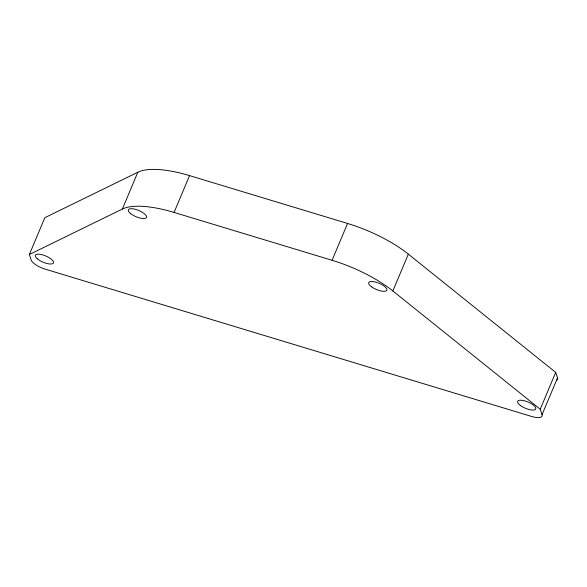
<?xml version="1.0" encoding="UTF-8"?>
<svg xmlns="http://www.w3.org/2000/svg" width="587" height="587" viewBox="0 0 587 587"><rect width="100%" height="100%" fill="white"/><g stroke="black" fill="none" stroke-linecap="round" stroke-linejoin="round"><path stroke-width="0.88" d="M557.518 377.867L542.036 414.693A13.097 4.52 22.8 0 1 531.785 416.499L45.038 269.095A13.097 4.52 22.8 0 1 31.162 259.982L29.35 254.523L44.832 217.696L137.835 172.226A73.287 25.307 22.8 0 1 189.542 175.608L347.57 223.464A73.287 25.307 22.8 0 1 408.339 254.142L555.706 372.407L557.518 377.867A13.097 4.52 22.8 0 1 556.806 380.112M29.35 254.523L122.353 209.053L137.835 172.226M122.353 209.053A73.287 25.307 22.8 0 1 174.068 212.435L189.542 175.608M174.068 212.435L332.088 260.29L347.57 223.464M542.036 414.693L540.223 409.234L392.857 290.969L408.339 254.142M540.223 409.234L555.706 372.407M332.088 260.29A73.287 25.307 22.8 0 1 392.857 290.969M130.277 213.294A9.825 3.39 22.8 0 0 145.95 218.041A9.825 3.39 22.8 0 0 136.081 209.522A9.825 3.39 22.8 0 0 130.277 213.294M37.274 258.764A9.825 3.39 22.8 0 0 52.947 263.512A9.825 3.39 22.8 0 0 43.071 255A9.825 3.39 22.8 0 0 37.274 258.764M520.339 405.456A9.825 3.39 22.8 0 0 535.571 409.234A9.825 3.39 22.8 0 0 524.162 400.723A9.825 3.39 22.8 0 0 520.339 405.456M371.424 286.72A9.825 3.39 22.8 0 0 386.657 290.499A9.825 3.39 22.8 0 0 375.247 281.987A9.825 3.39 22.8 0 0 371.424 286.72"/></g></svg>
